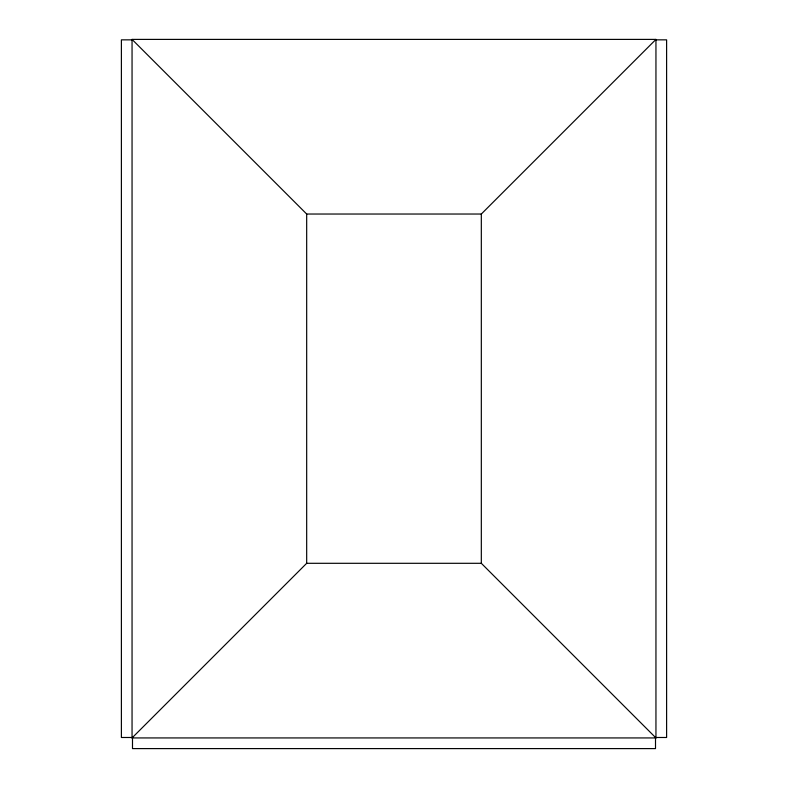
<?xml version="1.0" encoding="UTF-8"?>
<svg xmlns="http://www.w3.org/2000/svg" width="788" height="788" viewBox="0 0 788 788"><rect width="100%" height="100%" fill="white"/><g stroke="black" fill="none" stroke-linecap="round" stroke-linejoin="round"><path stroke-width="1.18" d="M655.951 737.932L481.32 563.302L481.32 214.031L655.951 39.4L132.049 39.4L132.049 737.932L655.951 737.932L655.951 39.4M132.049 737.932L306.68 563.302L306.68 214.031L132.049 39.4M132.049 39.843L121.391 39.843L121.391 737.489L132.049 737.489M655.951 39.843L666.609 39.843L666.609 737.489L655.951 737.489M306.68 214.031L481.32 214.031M306.68 563.302L481.32 563.302M655.508 737.932L655.508 748.6L132.492 748.6L132.492 737.932"/></g></svg>
